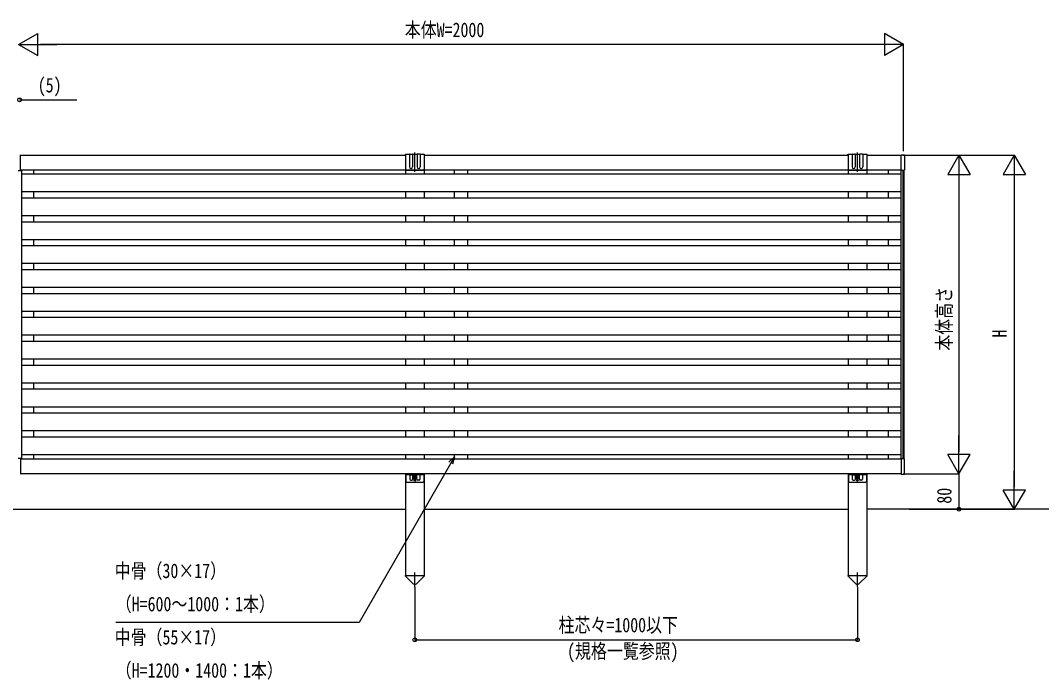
# Model space of a CAD drawing. Units: millimetres, scale not verified. Extents: x -4205 to 4205, y -2970 to 2970.
# Drawn here: x 542 to 2849, y -520 to 970 of the extents above; entities that cross this region are included whole.
import ezdxf
from ezdxf.enums import TextEntityAlignment as Align

# ---------------------------------------------------------------- set-up
doc = ezdxf.new("R2010")
doc.units = ezdxf.units.MM
doc.header["$LTSCALE"] = 12
doc.layers.add('0-3_YKK_A1', color=4, linetype='Continuous')
doc.layers.add('0-4_YKK_D', color=6, linetype='Continuous')
doc.styles.add('ＭＳ ゴシック', font='')
doc.styles.get('ＭＳ ゴシック').set_extended_font_data('MS Gothic')

msp = doc.modelspace()

# ---------------------------------------------------------------- linework, layer by layer
at = {"layer": '0-3_YKK_A1'}
for p, q in [((1432.75, 627.9), (1432.75, 671.68)), ((2432.75, 627.9), (2432.75, 671.68)), ((541.75, 665.42), (541.75, 666.22)), ((541.75, 665.48), (1411.75, 665.48)), ((541.75, 632.18), (541.75, 665.42)), ((1420.75, 666.98), (1411.75, 666.98)), ((1411.75, 666.98), (1411.75, 633.97)), ((1420.75, 666.98), (1420.75, 638.97)), ((1421.75, 667.98), (1426.75, 667.98)), ((1437.75, 666.98), (1427.75, 666.98)), ((1427.75, 666.98), (1427.75, 638.97)), ((1437.75, 666.98), (1437.75, 638.97)), ((1443.75, 667.98), (1438.75, 667.98)), ((1453.75, 666.98), (1444.75, 666.98)), ((1444.75, 666.98), (1444.75, 638.97)), ((1453.75, 666.98), (1453.75, 633.97)), ((1453.75, 665.48), (2411.75, 665.48)), ((2420.75, 666.98), (2411.75, 666.98)), ((2411.75, 666.98), (2411.75, 633.97)), ((2420.75, 666.98), (2420.75, 638.97)), ((2421.75, 667.98), (2426.75, 667.98)), ((2437.75, 666.98), (2427.75, 666.98)), ((2427.75, 666.98), (2427.75, 638.97)), ((2437.75, 666.98), (2437.75, 638.97)), ((2443.75, 667.98), (2438.75, 667.98)), ((2453.75, 666.98), (2444.75, 666.98)), ((2444.75, 666.98), (2444.75, 638.97)), ((2453.75, 666.98), (2453.75, 633.97)), ((2453.75, 665.48), (2531.25, 665.48)), ((2531.57, 666.66), (2538.31, 666.25)), ((2539.25, 665.25), (2539.25, 632.61)), ((536.75, 630.98), (543.75, 630.98)), ((541.75, 631.39), (541.75, 632.18)), ((2531.25, 631.48), (541.75, 631.48)), ((571.75, 622.48), (571.75, 631.48)), ((1411.75, 631.48), (1411.75, 622.48)), ((1413.75, 631.97), (1432.04, 631.97)), ((1433.47, 631.97), (1451.75, 631.97)), ((1453.75, 631.48), (1453.75, 622.48)), ((1522.25, 622.48), (1522.25, 631.48)), ((1552.25, 622.48), (1552.25, 631.48)), ((2411.75, 631.48), (2411.75, 622.48)), ((2413.75, 631.97), (2432.04, 631.97)), ((2433.47, 631.97), (2451.75, 631.97)), ((2453.75, 631.48), (2453.75, 622.48)), ((2502.75, 622.48), (2502.75, 631.48)), ((2537.75, 630.98), (2530.75, 630.98)), ((2531.57, 631.2), (2538.31, 631.62)), ((2535.75, 630.98), (2535.75, -20.02)), ((2537.75, 630.98), (2537.75, -20.02)), ((2530.75, 622.48), (543.75, 622.48)), ((2530.75, 582.48), (543.75, 582.48)), ((571.75, 568.48), (571.75, 582.48)), ((1411.75, 582.48), (1411.75, 568.48)), ((1453.75, 582.48), (1453.75, 568.48)), ((1522.25, 568.48), (1522.25, 582.48)), ((1552.25, 568.48), (1552.25, 582.48)), ((2411.75, 582.48), (2411.75, 568.48)), ((2453.75, 582.48), (2453.75, 568.48)), ((2502.75, 568.48), (2502.75, 582.48)), ((2530.75, 568.48), (543.75, 568.48)), ((2530.75, 528.48), (543.75, 528.48)), ((2530.75, 514.48), (543.75, 514.48)), ((571.75, 514.48), (571.75, 528.48)), ((1411.75, 528.48), (1411.75, 514.48)), ((1453.75, 528.48), (1453.75, 514.48)), ((1522.25, 514.48), (1522.25, 528.48)), ((1552.25, 514.48), (1552.25, 528.48)), ((2411.75, 528.48), (2411.75, 514.48)), ((2453.75, 528.48), (2453.75, 514.48)), ((2502.75, 514.48), (2502.75, 528.48)), ((2530.75, 474.48), (543.75, 474.48)), ((571.75, 460.48), (571.75, 474.48)), ((1411.75, 474.48), (1411.75, 460.48)), ((1453.75, 474.48), (1453.75, 460.48)), ((1522.25, 460.48), (1522.25, 474.48)), ((1552.25, 460.48), (1552.25, 474.48)), ((2411.75, 474.48), (2411.75, 460.48)), ((2453.75, 474.48), (2453.75, 460.48)), ((2502.75, 460.48), (2502.75, 474.48)), ((2530.75, 460.48), (543.75, 460.48)), ((2530.75, 420.48), (543.75, 420.48)), ((571.75, 406.48), (571.75, 420.48)), ((1411.75, 420.48), (1411.75, 406.48)), ((1453.75, 420.48), (1453.75, 406.48)), ((1522.25, 406.48), (1522.25, 420.48)), ((1552.25, 406.48), (1552.25, 420.48)), ((2411.75, 420.48), (2411.75, 406.48)), ((2453.75, 420.48), (2453.75, 406.48)), ((2502.75, 406.48), (2502.75, 420.48)), ((2530.75, 406.48), (543.75, 406.48)), ((2530.75, 366.48), (543.75, 366.48)), ((2530.75, 352.48), (543.75, 352.48)), ((571.75, 352.48), (571.75, 366.48)), ((1411.75, 366.48), (1411.75, 352.48)), ((1453.75, 366.48), (1453.75, 352.48)), ((1522.25, 352.48), (1522.25, 366.48)), ((1552.25, 352.48), (1552.25, 366.48)), ((2411.75, 366.48), (2411.75, 352.48)), ((2453.75, 366.48), (2453.75, 352.48)), ((2502.75, 352.48), (2502.75, 366.48)), ((2530.75, 312.48), (543.75, 312.48)), ((571.75, 298.48), (571.75, 312.48)), ((1411.75, 312.48), (1411.75, 298.48)), ((1453.75, 312.48), (1453.75, 298.48)), ((1522.25, 298.48), (1522.25, 312.48)), ((1552.25, 298.48), (1552.25, 312.48)), ((2411.75, 312.48), (2411.75, 298.48)), ((2453.75, 312.48), (2453.75, 298.48)), ((2502.75, 298.48), (2502.75, 312.48)), ((2530.75, 298.48), (543.75, 298.48)), ((2530.75, 258.48), (543.75, 258.48)), ((571.75, 244.48), (571.75, 258.48)), ((1411.75, 258.48), (1411.75, 244.48)), ((1453.75, 258.48), (1453.75, 244.48)), ((1522.25, 244.48), (1522.25, 258.48)), ((1552.25, 244.48), (1552.25, 258.48)), ((2411.75, 258.48), (2411.75, 244.48)), ((2453.75, 258.48), (2453.75, 244.48)), ((2502.75, 244.48), (2502.75, 258.48)), ((2530.75, 244.48), (543.75, 244.48)), ((2530.75, 204.48), (543.75, 204.48)), ((2530.75, 190.48), (543.75, 190.48)), ((571.75, 190.48), (571.75, 204.48)), ((1411.75, 204.48), (1411.75, 190.48)), ((1453.75, 204.48), (1453.75, 190.48)), ((1522.25, 190.48), (1522.25, 204.48)), ((1552.25, 190.48), (1552.25, 204.48)), ((2411.75, 204.48), (2411.75, 190.48)), ((2453.75, 204.48), (2453.75, 190.48)), ((2502.75, 190.48), (2502.75, 204.48)), ((2530.75, 150.48), (543.75, 150.48)), ((571.75, 136.48), (571.75, 150.48)), ((1411.75, 150.48), (1411.75, 136.48)), ((1453.75, 150.48), (1453.75, 136.48)), ((1522.25, 136.48), (1522.25, 150.48)), ((1552.25, 136.48), (1552.25, 150.48)), ((2411.75, 150.48), (2411.75, 136.48)), ((2453.75, 150.48), (2453.75, 136.48)), ((2502.75, 136.48), (2502.75, 150.48)), ((2530.75, 136.48), (543.75, 136.48)), ((2530.75, 96.48), (543.75, 96.48)), ((571.75, 82.48), (571.75, 96.48)), ((1411.75, 96.48), (1411.75, 82.48)), ((1453.75, 96.48), (1453.75, 82.48)), ((1522.25, 82.48), (1522.25, 96.48)), ((1552.25, 82.48), (1552.25, 96.48)), ((2411.75, 96.48), (2411.75, 82.48)), ((2453.75, 96.48), (2453.75, 82.48)), ((2502.75, 82.48), (2502.75, 96.48)), ((2530.75, 82.48), (543.75, 82.48)), ((2530.75, 42.48), (543.75, 42.48)), ((2530.75, 28.48), (543.75, 28.48)), ((571.75, 28.48), (571.75, 42.48)), ((1411.75, 42.48), (1411.75, 28.48)), ((1453.75, 42.48), (1453.75, 28.48)), ((1522.25, 28.48), (1522.25, 42.48)), ((1552.25, 28.48), (1552.25, 42.48)), ((2411.75, 42.48), (2411.75, 28.48)), ((2453.75, 42.48), (2453.75, 28.48)), ((2502.75, 28.48), (2502.75, 42.48)), ((541.75, -20.41), (541.75, -21.21)), ((541.75, -20.52), (2531.25, -20.52)), ((541.75, -21.21), (541.75, -54.45)), ((2530.75, -11.52), (543.75, -11.52)), ((571.75, -20.52), (571.75, -11.52)), ((1411.75, -11.52), (1411.75, -20.52)), ((1453.75, -11.52), (1453.75, -20.52)), ((1522.25, -20.52), (1522.25, -11.52)), ((1552.25, -20.52), (1552.25, -11.52)), ((2411.75, -11.52), (2411.75, -20.52)), ((2453.75, -11.52), (2453.75, -20.52)), ((2502.75, -20.52), (2502.75, -11.52)), ((2531.57, -20.23), (2538.31, -20.64)), ((2539.25, -54.28), (2539.25, -21.64)), ((541.75, -54.45), (541.75, -55.25)), ((2531.25, -54.52), (541.75, -54.52)), ((1411.75, -54.51), (1411.75, -284.51)), ((1412.25, -54.52), (1412.25, -60.55)), ((1412.25, -56.01), (1421.25, -56.01)), ((1412.25, -61.47), (1412.25, -71.51)), ((1421.25, -54.51), (1421.25, -66.51)), ((1422.25, -57.01), (1427.25, -57.01)), ((1423.25, -68.51), (1426.25, -68.51)), ((1428.2, -62.51), (1437.3, -62.51)), ((1428.25, -66.51), (1428.25, -54.51)), ((1428.25, -56.01), (1437.25, -56.01)), ((1430.68, -62.16), (1430.68, -62.86)), ((1430.68, -62.16), (1431.9, -62.16)), ((1430.68, -62.86), (1431.9, -62.86)), ((1432.4, -60.44), (1433.1, -60.44)), ((1432.4, -60.44), (1432.4, -61.66)), ((1432.4, -63.36), (1432.4, -64.59)), ((1432.4, -64.59), (1433.1, -64.59)), ((1432.75, -67.06), (1432.75, -57.96)), ((1433.1, -60.44), (1433.1, -61.66)), ((1433.1, -63.36), (1433.1, -64.59)), ((1433.6, -62.16), (1434.83, -62.16)), ((1433.6, -62.86), (1434.83, -62.86)), ((1434.83, -62.16), (1434.83, -62.86)), ((1437.25, -66.51), (1437.25, -54.51)), ((1443.25, -57.01), (1438.25, -57.01)), ((1442.25, -68.51), (1439.25, -68.51)), ((1444.25, -54.51), (1444.25, -66.51)), ((1444.25, -56.01), (1453.25, -56.01)), ((1453.25, -54.52), (1453.25, -60.55)), ((1453.25, -61.47), (1453.25, -71.51)), ((1453.75, -54.51), (1453.75, -284.51)), ((2411.75, -54.51), (2411.75, -284.51)), ((2412.25, -54.52), (2412.25, -60.55)), ((2412.25, -56.01), (2421.25, -56.01)), ((2412.25, -61.47), (2412.25, -71.51)), ((2421.25, -54.51), (2421.25, -66.51)), ((2422.25, -57.01), (2427.25, -57.01)), ((2423.25, -68.51), (2426.25, -68.51)), ((2428.2, -62.51), (2437.3, -62.51)), ((2428.25, -66.51), (2428.25, -54.51)), ((2428.25, -56.01), (2437.25, -56.01)), ((2430.68, -62.16), (2430.68, -62.86)), ((2430.68, -62.16), (2431.9, -62.16)), ((2430.68, -62.86), (2431.9, -62.86)), ((2432.4, -60.44), (2433.1, -60.44)), ((2432.4, -60.44), (2432.4, -61.66)), ((2432.4, -63.36), (2432.4, -64.59)), ((2432.4, -64.59), (2433.1, -64.59)), ((2432.75, -67.06), (2432.75, -57.96)), ((2433.1, -60.44), (2433.1, -61.66)), ((2433.1, -63.36), (2433.1, -64.59)), ((2433.6, -62.16), (2434.83, -62.16)), ((2433.6, -62.86), (2434.83, -62.86)), ((2434.83, -62.16), (2434.83, -62.86)), ((2437.25, -66.51), (2437.25, -54.51)), ((2443.25, -57.01), (2438.25, -57.01)), ((2442.25, -68.51), (2439.25, -68.51)), ((2444.25, -54.51), (2444.25, -66.51)), ((2444.25, -56.01), (2453.25, -56.01)), ((2453.25, -54.52), (2453.25, -60.55)), ((2453.25, -61.47), (2453.25, -71.51)), ((2453.75, -54.51), (2453.75, -284.51)), ((2531.57, -55.69), (2538.31, -55.28)), ((1414.25, -73.51), (1451.25, -73.51)), ((2414.25, -73.51), (2451.25, -73.51)), ((453.75, -134.51), (1411.75, -134.51)), ((1453.75, -134.51), (2411.75, -134.51)), ((3206.81, -134.51), (2453.75, -134.51)), ((1411.55, -285.51), (1411.55, -284.51)), ((1411.55, -284.51), (1453.95, -284.51)), ((1411.55, -285.51), (1429.23, -303.06)), ((1432.75, -310.03), (1432.75, -277.55)), ((1453.95, -285.51), (1436.27, -303.06)), ((1453.95, -284.51), (1453.95, -285.51)), ((2411.55, -285.51), (2411.55, -284.51)), ((2411.55, -284.51), (2453.95, -284.51)), ((2411.55, -285.51), (2429.23, -303.06)), ((2432.75, -310.03), (2432.75, -277.55)), ((2453.95, -285.51), (2436.27, -303.06)), ((2453.95, -284.51), (2453.95, -285.51))]:
    msp.add_line(p, q, dxfattribs=at)
for points in [[(2531.25, 631.5), (2531.25, 632.18), (2531.25, 665.68), (2531.25, 666.37)], [(543.75, 630.98), (543.75, -20.02), (536.75, -20.02)], [(2530.75, 630.98), (2530.75, -20.02), (2537.75, -20.02)], [(2531.25, -20.53), (2531.25, -21.21), (2531.25, -54.71), (2531.25, -55.39)]]:
    msp.add_lwpolyline(points, dxfattribs=at)
for centre, radius in [((1432.75, -62.51), 4.25), ((1432.75, -69.51), 1.65), ((2432.75, -62.51), 4.25), ((2432.75, -69.51), 1.65)]:
    msp.add_circle(centre, radius, dxfattribs=at)
for centre, radius, start, end in [((541.55, 666.22), 0.2, 0, 86.5), ((1411.75, 664.98), 2, 90, 165.52249), ((1421.75, 666.98), 1, 90, 180), ((1426.75, 666.98), 1, 0, 90), ((1438.75, 666.98), 1, 90, 180), ((1443.75, 666.98), 1, 0, 90), ((1453.75, 664.98), 2, 14.47751, 90), ((2411.75, 664.98), 2, 90, 165.52249), ((2421.75, 666.98), 1, 90, 180), ((2426.75, 666.98), 1, 0, 90), ((2438.75, 666.98), 1, 90, 180), ((2443.75, 666.98), 1, 0, 90), ((2453.75, 664.98), 2, 14.47751, 90), ((2531.55, 666.37), 0.3, 86.5, 180), ((2538.25, 665.25), 1, 0, 86.5), ((541.55, 631.39), 0.202, 270.61679, 0.06032), ((1413.75, 633.97), 2, 180, 270), ((1424.25, 638.97), 3.5, 180, 0), ((1432.75, 631.27), 1, 44.427, 135.573), ((1441.25, 638.97), 3.5, 180, 0), ((1451.75, 633.97), 2, 270, 0), ((2413.75, 633.97), 2, 180, 270), ((2424.25, 638.97), 3.5, 180, 0), ((2432.75, 631.27), 1, 44.427, 135.573), ((2441.25, 638.97), 3.5, 180, 0), ((2451.75, 633.97), 2, 270, 0), ((2531.55, 631.5), 0.3, 180, 273.5), ((2538.25, 632.61), 1, 273.5, 0), ((541.55, -20.41), 0.202, 359.93968, 89.38321), ((2531.55, -20.53), 0.3, 86.5, 180), ((2538.25, -21.64), 1, 0, 86.5), ((541.55, -55.25), 0.2, 273.5, 0), ((1412.05, -61.01), 0.5, 293.57818, 66.42182), ((1422.25, -56.01), 1, 180, 270), ((1423.25, -66.51), 2, 180, 270), ((1426.25, -66.51), 2, 270, 0), ((1427.25, -56.01), 1, 270, 0), ((1431.9, -61.66), 0.5, 270, 0), ((1431.9, -63.36), 0.5, 0, 90), ((1433.6, -61.66), 0.5, 180, 270), ((1433.6, -63.36), 0.5, 90, 180), ((1438.25, -56.01), 1, 180, 270), ((1439.25, -66.51), 2, 180, 270), ((1442.25, -66.51), 2, 270, 0), ((1443.25, -56.01), 1, 270, 0), ((1453.45, -61.01), 0.5, 113.57818, 246.42182), ((2412.05, -61.01), 0.5, 293.57818, 66.42182), ((2422.25, -56.01), 1, 180, 270), ((2423.25, -66.51), 2, 180, 270), ((2426.25, -66.51), 2, 270, 0), ((2427.25, -56.01), 1, 270, 0), ((2431.9, -61.66), 0.5, 270, 0), ((2431.9, -63.36), 0.5, 0, 90), ((2433.6, -61.66), 0.5, 180, 270), ((2433.6, -63.36), 0.5, 90, 180), ((2438.25, -56.01), 1, 180, 270), ((2439.25, -66.51), 2, 180, 270), ((2442.25, -66.51), 2, 270, 0), ((2443.25, -56.01), 1, 270, 0), ((2453.45, -61.01), 0.5, 113.57818, 246.42182), ((2531.55, -55.39), 0.3, 180, 273.5), ((2538.25, -54.28), 1, 273.5, 0), ((1414.25, -71.51), 2, 180, 270), ((1451.25, -71.51), 2, 270, 0), ((2414.25, -71.51), 2, 180, 270), ((2451.25, -71.51), 2, 270, 0), ((1432.75, -299.51), 5, 225.20979, 314.79021), ((2432.75, -299.51), 5, 225.20979, 314.79021)]:
    msp.add_arc(centre, radius, start, end, dxfattribs=at)
at = {"layer": '0-4_YKK_D'}
for p, q in [((537.25, 915.48), (580.55, 940.48)), ((580.55, 890.48), (580.55, 940.48)), ((2537.25, 915.48), (2493.95, 940.48)), ((2493.95, 940.48), (2493.95, 890.48)), ((537.25, 915.48), (580.55, 890.48)), ((537.25, 915.48), (623.85, 915.48)), ((2487.25, 915.48), (587.25, 915.48)), ((2537.25, 915.48), (2450.65, 915.48)), ((2537.25, 915.48), (2493.95, 890.48)), ((2537.25, 674.62), (2537.25, 916.48)), ((539.75, 790.48), (669.35, 790.48)), ((2535.75, 665.49), (2663.25, 665.49)), ((2535.75, 665.49), (2788.25, 665.49)), ((2662.25, 665.49), (2637.25, 622.19)), ((2662.25, 665.49), (2687.25, 622.19)), ((2662.25, 665.49), (2662.25, 578.89)), ((2787.25, 665.49), (2762.25, 622.19)), ((2787.25, 665.49), (2812.25, 622.19)), ((2787.25, 665.49), (2787.25, 578.89)), ((2637.25, 622.19), (2687.25, 622.19)), ((2662.25, 615.49), (2662.25, -4.52)), ((2762.25, 622.19), (2812.25, 622.19)), ((2787.25, 615.49), (2787.25, -84.51)), ((2662.25, -54.52), (2662.25, 32.09)), ((2662.25, -54.52), (2637.25, -11.21)), ((2687.25, -11.21), (2637.25, -11.21)), ((2662.25, -54.52), (2687.25, -11.21)), ((2535.75, -54.52), (2663.25, -54.52)), ((2549.75, -54.51), (2663.25, -54.51)), ((2662.25, -54.51), (2662.25, -134.51)), ((2787.25, -134.51), (2787.25, -47.91)), ((2787.25, -134.51), (2762.25, -91.21)), ((2812.25, -91.21), (2762.25, -91.21)), ((2787.25, -134.51), (2812.25, -91.21)), ((2549.75, -134.51), (2663.25, -134.51)), ((2550.75, -134.51), (2788.25, -134.51)), ((1432.75, -311.03), (1432.75, -430.51)), ((2432.75, -311.03), (2432.75, -430.51)), ((1432.75, -429.51), (2432.75, -429.51))]:
    msp.add_line(p, q, dxfattribs=at)
for points in [[(1522.25, -16.02), (1513.78, -30.75), (1306.95, -390.4), (756.95, -390.4)], [(1509.83, -28.48), (1522.25, -16.02), (1517.72, -33.02)]]:
    msp.add_lwpolyline(points, dxfattribs=at)
for centre in [(539.75, 790.48), (2662.25, -134.51), (1432.75, -429.51), (2432.75, -429.51)]:
    msp.add_circle(centre, 4.25, dxfattribs=at)

# ---------------------------------------------------------------- texts
at = {"layer": '0-4_YKK_D', "style": 'ＭＳ ゴシック', "width": 0.8}
for s, p in [('本体W=2000', (1410.05, 922.48)), ('(5)', (580.75, 797.48)), ('中骨（30×17）', (754.55, -300.1)), ('（H=600～1000：1本）', (756.95, -375.1)), ('柱芯々=1000以下', (1757.55, -422.51)), ('中骨（55×17）', (754.55, -450.1)), ('(規格一覧参照)', (1776.75, -481.51)), ('（H=1200・1400：1本）', (756.95, -525.1))]:
    msp.add_text(s, height=32.99, dxfattribs=at).set_placement(p, align=Align.BOTTOM_LEFT)
for s, p in [('本体高さ', (2655.25, 223.89)), ('H', (2780.25, 253.49)), ('80', (2655.25, -122.03))]:
    msp.add_text(s, height=32.99, rotation=90, dxfattribs=at).set_placement(p, align=Align.BOTTOM_LEFT)

doc.saveas('drawing.dxf')
